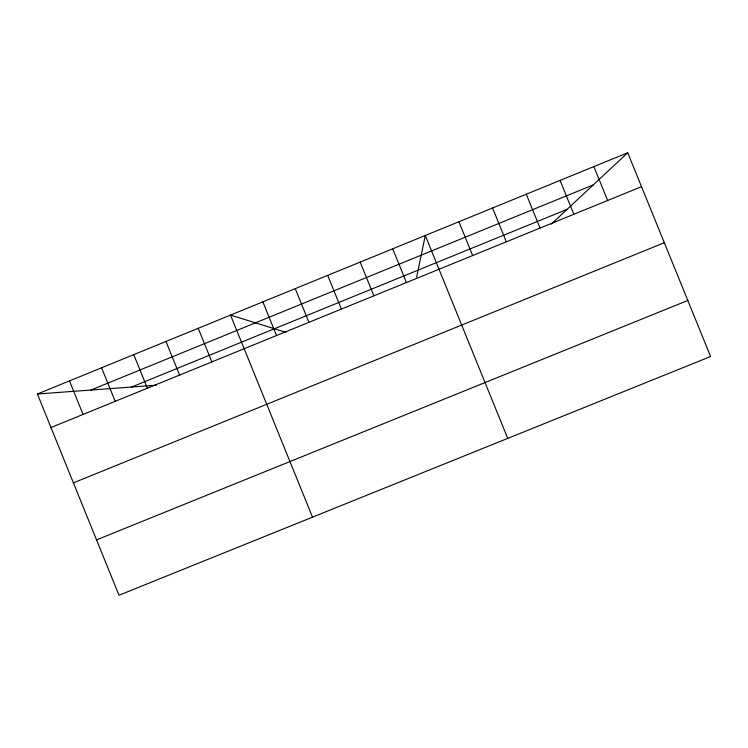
<?xml version="1.0" encoding="UTF-8"?>
<svg xmlns="http://www.w3.org/2000/svg" width="748" height="748" viewBox="0 0 748 748"><rect width="100%" height="100%" fill="white"/><g stroke="black" fill="none" stroke-linecap="round" stroke-linejoin="round"><path stroke-width="1.12" d="M416.636 277.134L425.294 235.489L507.724 438.384M551.164 224.204L627.731 152.751L710.6 356.525L118.988 595.249L37.4 394.018L627.731 152.751M90.891 390.045L593.248 184.924M131.601 387.025L567.096 209.337M50.986 427.519L641.522 186.673M73.416 482.862L664.317 242.717M96.539 539.888L687.805 300.462M37.4 394.018L156.454 385.173M285.951 332.364L230.515 315.095L312.524 517.158M593.865 166.589L607.647 200.492M560.056 180.408L573.828 214.283M526.283 194.209L540.047 228.065M492.577 207.991L506.321 241.819M458.907 221.745L472.643 255.554M392.719 248.804L406.426 282.557M360.181 262.099L373.888 295.834M327.699 275.376L341.387 309.083M295.254 288.635L308.933 322.323M262.866 301.874L276.526 335.534M198.22 328.297L211.862 361.91M165.963 341.471L179.595 375.075M133.752 354.636L147.375 388.212M101.588 367.782L115.192 401.33M69.471 380.91L83.065 414.439"/></g></svg>
